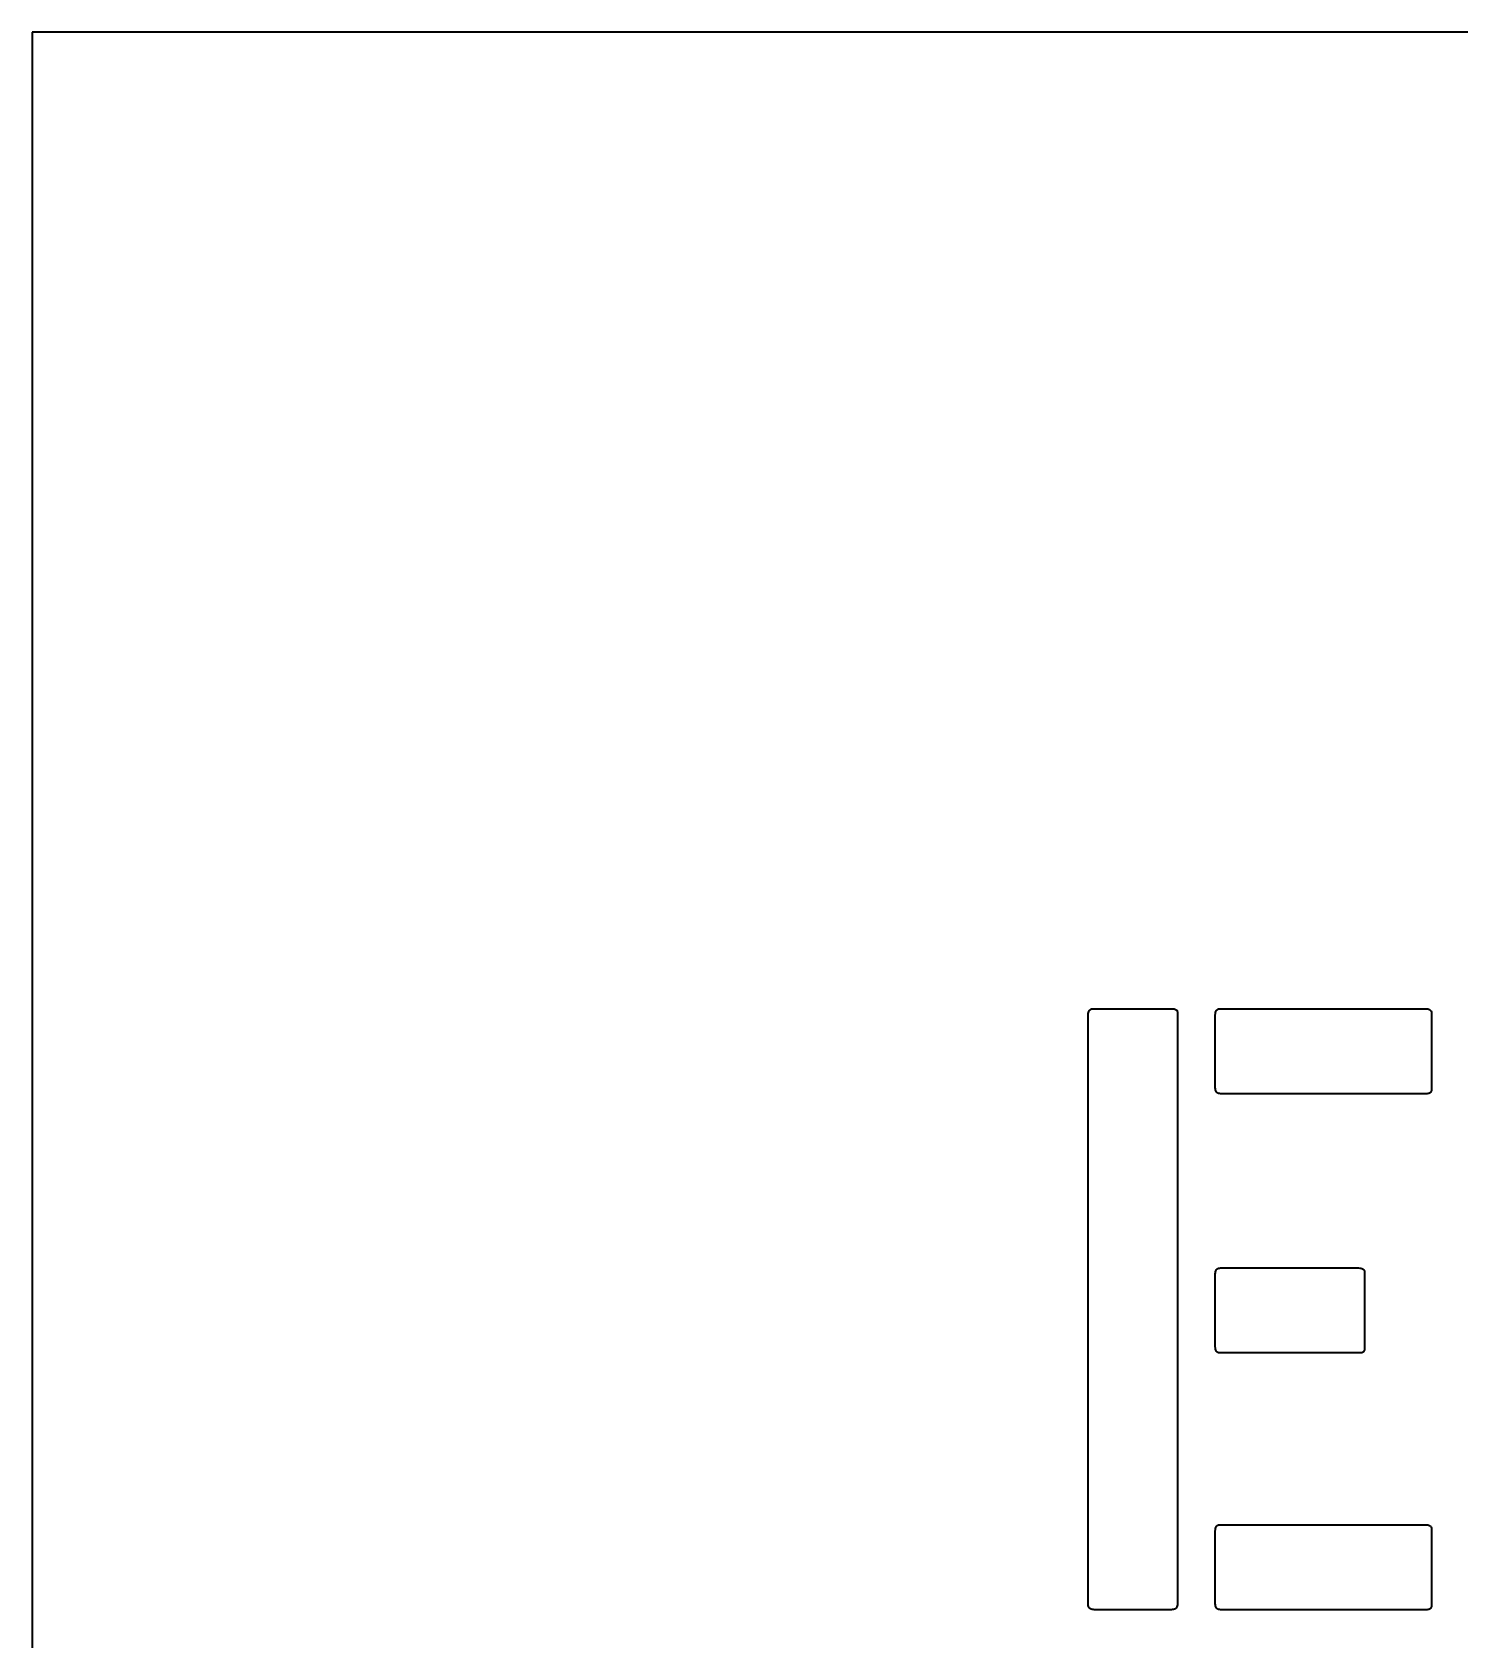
# Model space of a CAD drawing. Extents: x 10 to 410, y -69 to 348.
# Drawn here: x 10 to 57.5, y 295 to 348.5 of the extents above; entities that cross this region are included whole.
import ezdxf

# ---------------------------------------------------------------- set-up
doc = ezdxf.new("R2010")
doc.units = 0

msp = doc.modelspace()

# ---------------------------------------------------------------- linework, layer by layer
at = {"color": 7, "lineweight": 35}
for p, q in [((10, 348.5), (10, -51.5)), ((410, 348.5), (10, 348.5))]:
    msp.add_line(p, q, dxfattribs=at)
at = {"color": 7, "lineweight": 35, "ltscale": 0.000952}
for p, q in [((45.149994, 315.799988), (45.151718, 315.838013)), ((49.378571, 315.799988), (49.38028, 315.838013)), ((48.121429, 296.200012), (48.119431, 296.161987)), ((49.38028, 296.161987), (49.378571, 296.200012))]:
    msp.add_line(p, q, dxfattribs=at)
at = {"color": 7, "lineweight": 35, "ltscale": 0.490714}
msp.add_line((45.149994, 296.171448), (45.149994, 315.799988), dxfattribs=at)
at = {"color": 7, "lineweight": 35, "ltscale": 0.00086}
for p, q in [((45.151718, 315.838013), (45.15686, 315.872009)), ((49.38028, 315.838013), (49.385422, 315.872009)), ((56.41658, 315.998291), (56.450577, 315.993164)), ((49.385422, 313.299438), (49.38028, 313.333435)), ((49.38028, 307.209412), (49.385422, 307.243408)), ((54.188004, 307.36972), (54.222, 307.364563)), ((49.385422, 304.670837), (49.38028, 304.704865)), ((49.38028, 298.666565), (49.385422, 298.700562)), ((56.41658, 298.826843), (56.450577, 298.821716)), ((45.311996, 296.001709), (45.278, 296.006836)), ((49.385422, 296.127991), (49.38028, 296.161987))]:
    msp.add_line(p, q, dxfattribs=at)
at = {"color": 7, "lineweight": 35, "ltscale": 0.000779}
for p, q in [((45.15686, 315.872009), (45.165436, 315.901978)), ((49.385422, 315.872009), (49.393997, 315.901978)), ((49.393997, 304.640869), (49.385422, 304.670837))]:
    msp.add_line(p, q, dxfattribs=at)
at = {"color": 7, "lineweight": 35, "ltscale": 0.000716}
for p, q in [((45.165436, 315.901978), (45.177429, 315.927979)), ((49.393997, 315.901978), (49.406006, 315.927979)), ((56.480576, 315.984558), (56.506577, 315.972565)), ((49.406006, 313.243408), (49.393997, 313.269409)), ((49.393997, 307.273438), (49.406006, 307.299438)), ((54.251999, 307.356018), (54.278, 307.343994)), ((49.406006, 304.614868), (49.393997, 304.640869)), ((49.393997, 298.730591), (49.406006, 298.756592)), ((56.480576, 298.813141), (56.506577, 298.801147)), ((45.248001, 296.015442), (45.222, 296.027435))]:
    msp.add_line(p, q, dxfattribs=at)
at = {"color": 7, "lineweight": 35, "ltscale": 0.000672}
for p, q in [((45.177429, 315.927979), (45.192856, 315.950012)), ((49.406006, 315.927979), (49.421432, 315.950012)), ((56.506577, 315.972565), (56.52858, 315.957153)), ((54.278, 307.343994), (54.300003, 307.328552)), ((49.421432, 304.592834), (49.406006, 304.614868)), ((56.506577, 298.801147), (56.52858, 298.785706)), ((45.222, 296.027435), (45.199997, 296.042847)), ((49.421432, 296.049988), (49.406006, 296.072021))]:
    msp.add_line(p, q, dxfattribs=at)
at = {"color": 7, "lineweight": 35, "ltscale": 0.000652}
for p, q in [((45.192856, 315.950012), (45.211716, 315.968018)), ((49.421432, 315.950012), (49.440292, 315.968018)), ((56.52858, 315.957153), (56.54657, 315.938293)), ((49.440292, 313.20343), (49.421432, 313.221436)), ((49.421432, 307.321411), (49.440292, 307.339417)), ((54.300003, 307.328552), (54.318008, 307.309692)), ((49.421432, 298.778564), (49.440292, 298.79657)), ((56.52858, 298.785706), (56.54657, 298.766846)), ((45.199997, 296.042847), (45.182007, 296.061707)), ((49.440292, 296.031982), (49.421432, 296.049988))]:
    msp.add_line(p, q, dxfattribs=at)
at = {"color": 7, "lineweight": 35, "ltscale": 0.000657}
for p, q in [((45.211716, 315.968018), (45.233994, 315.981995)), ((49.440292, 315.968018), (49.46257, 315.981995)), ((49.46257, 296.018005), (49.440292, 296.031982))]:
    msp.add_line(p, q, dxfattribs=at)
at = {"color": 7, "lineweight": 35, "ltscale": 0.00069}
for p, q in [((45.233994, 315.981995), (45.25972, 315.992004)), ((49.46257, 315.981995), (49.488281, 315.992004)), ((56.560577, 315.916016), (56.570572, 315.890289)), ((49.46257, 307.353424), (49.488281, 307.363434)), ((49.488281, 304.550842), (49.46257, 304.560852)), ((45.167999, 296.083984), (45.158005, 296.109711)), ((49.488281, 296.007996), (49.46257, 296.018005))]:
    msp.add_line(p, q, dxfattribs=at)
at = {"color": 7, "lineweight": 35, "ltscale": 0.000744}
for p, q in [((45.25972, 315.992004), (45.288864, 315.997986)), ((49.488281, 315.992004), (49.517426, 315.997986)), ((56.570572, 315.890289), (56.576569, 315.861145)), ((49.517426, 313.173431), (49.488281, 313.179443)), ((49.488281, 307.363434), (49.517426, 307.369446)), ((54.341995, 307.261719), (54.348007, 307.232574)), ((49.517426, 304.544861), (49.488281, 304.550842)), ((49.488281, 298.820557), (49.517426, 298.826569)), ((45.158005, 296.109711), (45.151993, 296.138855)), ((49.517426, 296.002014), (49.488281, 296.007996))]:
    msp.add_line(p, q, dxfattribs=at)
at = {"color": 7, "lineweight": 35, "ltscale": 0.000816}
for p, q in [((45.288864, 315.997986), (45.321426, 316)), ((49.517426, 315.997986), (49.550003, 316)), ((56.576569, 315.861145), (56.578568, 315.828552)), ((49.550003, 313.171448), (49.517426, 313.173431)), ((49.517426, 307.369446), (49.550003, 307.371429)), ((54.348007, 307.232574), (54.350006, 307.200012)), ((49.550003, 304.542847), (49.517426, 304.544861)), ((54.350006, 304.714294), (54.348572, 304.681702)), ((49.517426, 298.826569), (49.550003, 298.828552)), ((45.151993, 296.138855), (45.149994, 296.171448)), ((49.550003, 296), (49.517426, 296.002014)), ((56.578568, 296.171448), (56.577148, 296.138855))]:
    msp.add_line(p, q, dxfattribs=at)
at = {"color": 7, "lineweight": 35, "ltscale": 0.065714}
msp.add_line((45.321426, 316), (47.949997, 316), dxfattribs=at)
at = {"color": 7, "lineweight": 35, "ltscale": 0.000815}
for p, q in [((47.949997, 316), (47.982574, 315.998566)), ((56.576569, 298.689697), (56.578568, 298.657166))]:
    msp.add_line(p, q, dxfattribs=at)
at = {"color": 7, "lineweight": 35, "ltscale": 0.000737}
for p, q in [((47.982574, 315.998566), (48.011719, 315.994263)), ((56.577148, 313.310303), (56.572861, 313.281128)), ((48.103424, 296.097992), (48.089432, 296.072021))]:
    msp.add_line(p, q, dxfattribs=at)
at = {"color": 7, "lineweight": 35, "ltscale": 0.000667}
for p, q in [((48.011719, 315.994263), (48.03743, 315.987122)), ((56.572861, 313.281128), (56.56572, 313.255432)), ((54.344284, 304.652588), (54.337143, 304.626862)), ((56.572861, 296.109711), (56.56572, 296.083984))]:
    msp.add_line(p, q, dxfattribs=at)
at = {"color": 7, "lineweight": 35, "ltscale": 0.00061}
msp.add_line((48.03743, 315.987122), (48.059708, 315.977142), dxfattribs=at)
at = {"color": 7, "lineweight": 35, "ltscale": 0.000571}
for p, q in [((48.059708, 315.977142), (48.078568, 315.964294)), ((56.55571, 313.233154), (56.542862, 313.214294)), ((54.327148, 304.604553), (54.314285, 304.585693)), ((56.55571, 296.061707), (56.542862, 296.042847))]:
    msp.add_line(p, q, dxfattribs=at)
at = {"color": 7, "lineweight": 35, "ltscale": 0.000551}
for p, q in [((48.078568, 315.964294), (48.093994, 315.948578)), ((56.542862, 313.214294), (56.527145, 313.198853))]:
    msp.add_line(p, q, dxfattribs=at)
at = {"color": 7, "lineweight": 35, "ltscale": 0.000553}
for p, q in [((48.093994, 315.948578), (48.106003, 315.929993)), ((56.527145, 313.198853), (56.508575, 313.186859)), ((54.298569, 304.570282), (54.279999, 304.558289)), ((56.527145, 296.027435), (56.508575, 296.015442))]:
    msp.add_line(p, q, dxfattribs=at)
at = {"color": 7, "lineweight": 35, "ltscale": 0.000577}
for p, q in [((48.106003, 315.929993), (48.114578, 315.908569)), ((56.508575, 313.186859), (56.487137, 313.178284)), ((54.279999, 304.558289), (54.258575, 304.549713))]:
    msp.add_line(p, q, dxfattribs=at)
at = {"color": 7, "lineweight": 35, "ltscale": 0.000621}
for p, q in [((48.114578, 315.908569), (48.11972, 315.884277)), ((54.258575, 304.549713), (54.234283, 304.544556))]:
    msp.add_line(p, q, dxfattribs=at)
at = {"color": 7, "lineweight": 35, "ltscale": 0.00068}
for p, q in [((48.11972, 315.884277), (48.121429, 315.857147)), ((56.46286, 313.173157), (56.435715, 313.171448)), ((54.234283, 304.544556), (54.207138, 304.542847)), ((56.46286, 296.001709), (56.435715, 296))]:
    msp.add_line(p, q, dxfattribs=at)
at = {"color": 7, "lineweight": 35, "ltscale": 0.491428}
msp.add_line((48.121429, 315.857147), (48.121429, 296.200012), dxfattribs=at)
at = {"color": 7, "lineweight": 35, "ltscale": 0.060714}
for p, q in [((49.378571, 313.371429), (49.378571, 315.799988)), ((49.378571, 296.200012), (49.378571, 298.628571))]:
    msp.add_line(p, q, dxfattribs=at)
at = {"color": 7, "lineweight": 35, "ltscale": 0.170714}
for p, q in [((49.550003, 316), (56.378571, 316)), ((49.550003, 298.828552), (56.378571, 298.828552))]:
    msp.add_line(p, q, dxfattribs=at)
at = {"color": 7, "lineweight": 35, "ltscale": 0.000951}
for p, q in [((56.378571, 316), (56.41658, 315.998291)), ((49.38028, 313.333435), (49.378571, 313.371429)), ((54.149994, 307.371429), (54.188004, 307.36972)), ((49.38028, 304.704865), (49.378571, 304.742859)), ((49.378571, 298.628571), (49.38028, 298.666565)), ((56.378571, 298.828552), (56.41658, 298.826843)), ((45.350006, 296), (45.311996, 296.001709)), ((47.959427, 296.002014), (47.921432, 296))]:
    msp.add_line(p, q, dxfattribs=at)
at = {"color": 7, "lineweight": 35, "ltscale": 0.00078}
for p, q in [((56.450577, 315.993164), (56.480576, 315.984558)), ((54.222, 307.364563), (54.251999, 307.356018)), ((56.450577, 298.821716), (56.480576, 298.813141)), ((45.278, 296.006836), (45.248001, 296.015442)), ((49.393997, 296.097992), (49.385422, 296.127991))]:
    msp.add_line(p, q, dxfattribs=at)
at = {"color": 7, "lineweight": 35, "ltscale": 0.000658}
for p, q in [((56.54657, 315.938293), (56.560577, 315.916016)), ((49.46257, 313.189423), (49.440292, 313.20343)), ((49.440292, 307.339417), (49.46257, 307.353424)), ((54.318008, 307.309692), (54.332001, 307.287415)), ((49.46257, 304.560852), (49.440292, 304.57486)), ((49.440292, 298.79657), (49.46257, 298.810577)), ((56.54657, 298.766846), (56.560577, 298.744568)), ((45.182007, 296.061707), (45.167999, 296.083984))]:
    msp.add_line(p, q, dxfattribs=at)
at = {"color": 7, "lineweight": 35, "ltscale": 0.062143}
for p, q in [((56.578568, 315.828552), (56.578568, 313.342834)), ((54.350006, 307.200012), (54.350006, 304.714294)), ((56.578568, 298.657166), (56.578568, 296.171448))]:
    msp.add_line(p, q, dxfattribs=at)
at = {"color": 7, "lineweight": 35, "ltscale": 0.000781}
for p, q in [((49.393997, 313.269409), (49.385422, 313.299438)), ((49.385422, 307.243408), (49.393997, 307.273438)), ((49.385422, 298.700562), (49.393997, 298.730591))]:
    msp.add_line(p, q, dxfattribs=at)
at = {"color": 7, "lineweight": 35, "ltscale": 0.000671}
for p, q in [((49.421432, 313.221436), (49.406006, 313.243408)), ((49.406006, 307.299438), (49.421432, 307.321411)), ((49.406006, 298.756592), (49.421432, 298.778564))]:
    msp.add_line(p, q, dxfattribs=at)
at = {"color": 7, "lineweight": 35, "ltscale": 0.000689}
for p, q in [((49.488281, 313.179443), (49.46257, 313.189423)), ((54.332001, 307.287415), (54.341995, 307.261719)), ((49.46257, 298.810577), (49.488281, 298.820557)), ((56.560577, 298.744568), (56.570572, 298.718872))]:
    msp.add_line(p, q, dxfattribs=at)
at = {"color": 7, "lineweight": 35, "ltscale": 0.172143}
for p, q in [((56.435715, 313.171448), (49.550003, 313.171448)), ((56.435715, 296), (49.550003, 296))]:
    msp.add_line(p, q, dxfattribs=at)
at = {"color": 7, "lineweight": 35, "ltscale": 0.00062}
for p, q in [((56.487137, 313.178284), (56.46286, 313.173157)), ((56.487137, 296.006836), (56.46286, 296.001709))]:
    msp.add_line(p, q, dxfattribs=at)
at = {"color": 7, "lineweight": 35, "ltscale": 0.000611}
for p, q in [((56.56572, 313.255432), (56.55571, 313.233154)), ((54.337143, 304.626862), (54.327148, 304.604553)), ((56.56572, 296.083984), (56.55571, 296.061707))]:
    msp.add_line(p, q, dxfattribs=at)
at = {"color": 7, "lineweight": 35, "ltscale": 0.000814}
msp.add_line((56.578568, 313.342834), (56.577148, 313.310303), dxfattribs=at)
at = {"color": 7, "lineweight": 35, "ltscale": 0.00095}
msp.add_line((49.378571, 307.171448), (49.38028, 307.209412), dxfattribs=at)
at = {"color": 7, "lineweight": 35, "ltscale": 0.060715}
msp.add_line((49.378571, 304.742859), (49.378571, 307.171448), dxfattribs=at)
at = {"color": 7, "lineweight": 35, "ltscale": 0.115}
msp.add_line((49.550003, 307.371429), (54.149994, 307.371429), dxfattribs=at)
at = {"color": 7, "lineweight": 35, "ltscale": 0.000651}
msp.add_line((49.440292, 304.57486), (49.421432, 304.592834), dxfattribs=at)
at = {"color": 7, "lineweight": 35, "ltscale": 0.116428}
msp.add_line((54.207138, 304.542847), (49.550003, 304.542847), dxfattribs=at)
at = {"color": 7, "lineweight": 35, "ltscale": 0.00055}
for p, q in [((54.314285, 304.585693), (54.298569, 304.570282)), ((56.542862, 296.042847), (56.527145, 296.027435))]:
    msp.add_line(p, q, dxfattribs=at)
at = {"color": 7, "lineweight": 35, "ltscale": 0.000736}
for p, q in [((54.348572, 304.681702), (54.344284, 304.652588)), ((56.577148, 296.138855), (56.572861, 296.109711))]:
    msp.add_line(p, q, dxfattribs=at)
at = {"color": 7, "lineweight": 35, "ltscale": 0.000745}
msp.add_line((56.570572, 298.718872), (56.576569, 298.689697), dxfattribs=at)
at = {"color": 7, "lineweight": 35, "ltscale": 0.064286}
msp.add_line((47.921432, 296), (45.350006, 296), dxfattribs=at)
at = {"color": 7, "lineweight": 35, "ltscale": 0.000863}
for p, q in [((47.993423, 296.007996), (47.959427, 296.002014)), ((48.119431, 296.161987), (48.113434, 296.127991))]:
    msp.add_line(p, q, dxfattribs=at)
at = {"color": 7, "lineweight": 35, "ltscale": 0.000791}
for p, q in [((48.023422, 296.018005), (47.993423, 296.007996)), ((48.113434, 296.127991), (48.103424, 296.097992))]:
    msp.add_line(p, q, dxfattribs=at)
at = {"color": 7, "lineweight": 35, "ltscale": 0.000738}
msp.add_line((48.049423, 296.031982), (48.023422, 296.018005), dxfattribs=at)
at = {"color": 7, "lineweight": 35, "ltscale": 0.000711}
for p, q in [((48.071426, 296.049988), (48.049423, 296.031982)), ((48.089432, 296.072021), (48.071426, 296.049988))]:
    msp.add_line(p, q, dxfattribs=at)
at = {"color": 7, "lineweight": 35, "ltscale": 0.000715}
msp.add_line((49.406006, 296.072021), (49.393997, 296.097992), dxfattribs=at)
at = {"color": 7, "lineweight": 35, "ltscale": 0.000578}
msp.add_line((56.508575, 296.015442), (56.487137, 296.006836), dxfattribs=at)

doc.saveas('drawing.dxf')
